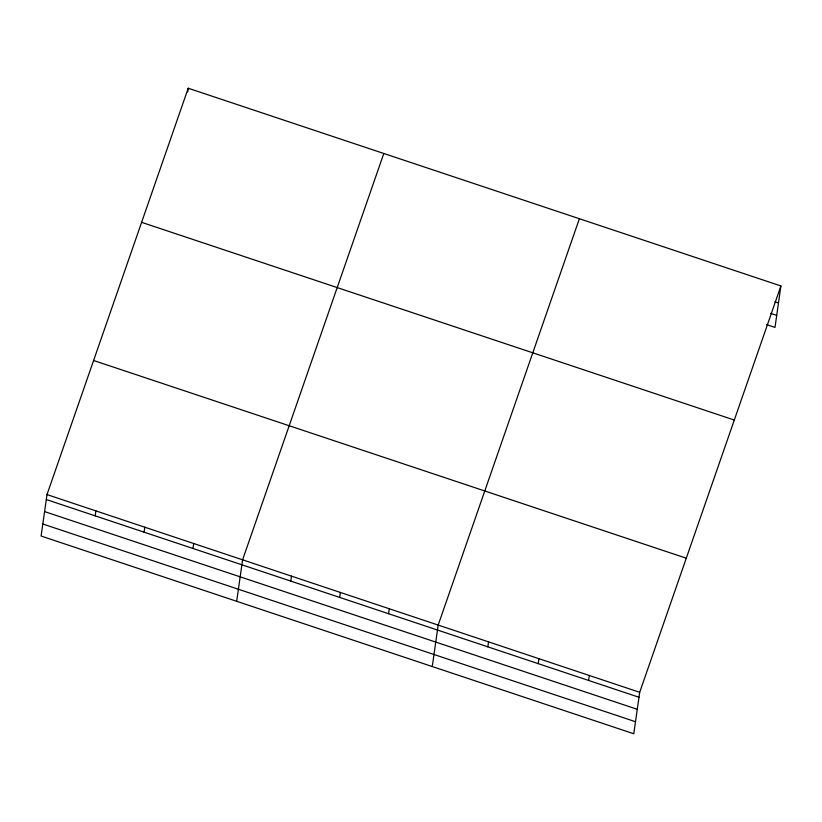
<?xml version="1.0" encoding="UTF-8"?>
<svg xmlns="http://www.w3.org/2000/svg" width="822" height="822" viewBox="0 0 822 822"><rect width="100%" height="100%" fill="white"/><g stroke="black" fill="none" stroke-linecap="round" stroke-linejoin="round"><path stroke-width="1.23" d="M46.998 494.577L41.1 536.047L633.783 733.769L639.691 692.299L780.9 285.953L188.217 88.231L46.998 494.577L639.691 692.299M95.188 515.856L95.897 510.894M187.683 91.961L188.217 88.231M144.086 532.173L144.795 527.2M192.985 548.48L193.694 543.517M236.685 601.293L242.593 559.823L383.802 153.478M290.783 581.103L291.481 576.14M339.671 597.419L340.38 592.446M388.57 613.726L389.279 608.763M432.269 666.539L438.177 625.069L579.387 218.724M487.847 646.842L488.556 641.879M538.225 663.652L538.934 658.679M588.603 680.452L589.312 675.489M780.9 285.953L775.002 327.423L766.597 324.618M774.879 301.766L778.475 302.958M770.717 313.377L776.708 315.371M141.61 222.33L734.303 420.042M93.605 360.488L686.288 558.2M46.299 499.55L638.982 697.262M44.583 511.592L637.266 709.304M42.816 524.004L635.498 721.716"/></g></svg>
